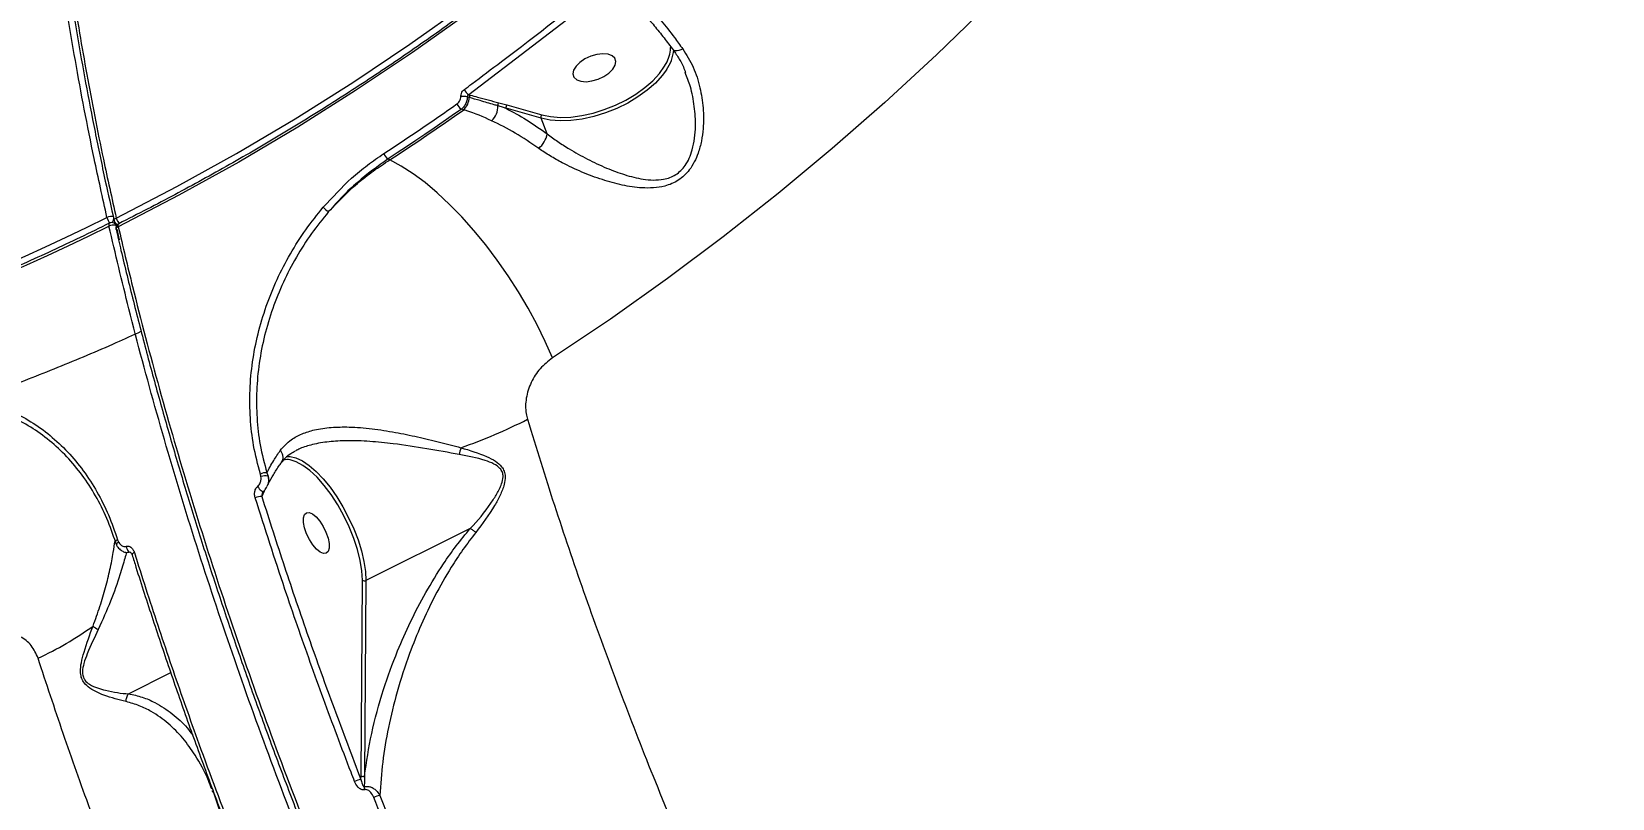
# Model space of a CAD drawing. Header units: millimetres. Extents: x -7245 to 6306, y -6696 to 5973.
# Drawn here: x 1907 to 2221.5, y -2432.2 to -2279.6 of the extents above; entities that cross this region are included whole.
import ezdxf

# ---------------------------------------------------------------- set-up
doc = ezdxf.new("R2010")
doc.units = ezdxf.units.MM
for name, color, linetype in [('DIKOM_ОБЪЕКТ', 7, 'Continuous'), ('DIKOM_РАЗМЕР_ЗОНА', 7, 'Continuous'), ('DIKOM_РАЗМЕР_ОБЪЕКТА', 7, 'Continuous')]:
    doc.layers.add(name, color=color, linetype=linetype)
doc.styles.add('style1', font='arial.ttf', dxfattribs={"width": 0.8})
doc.dimstyles.new('1-50', dxfattribs={"dimtxt": 300, "dimasz": 200, "dimexe": 100, "dimexo": 0, "dimgap": 100, "dimtad": 1, "dimtxsty": 'style1', "dimcen": 200, "dimclrd": 7, "dimclre": 7, "dimclrt": 7, "dimadec": 1, "dimazin": 2, "dimtfac": 1, "dimtmove": 0, "dimatfit": 2, "dimfxl": 0, "dimlwd": 25, "dimlwe": 18, "dimarcsym": 0})

# ---------------------------------------------------------------- blocks, each defined once
blk = doc.blocks.new('*D10')
at = {"layer": 'Defpoints', "color": 0, "transparency": 16777216}
for p in [(-4365.71, 2792.53), (4306.16, 475.6), (4306.16, -5965.27)]:
    blk.add_point(p, dxfattribs=at)
at = {"layer": 'DIKOM_РАЗМЕР_ОБЪЕКТА', "color": 7, "lineweight": 18, "transparency": 16777216}
for p, q in [((-4365.71, 2792.53), (-4365.71, -6065.27)), ((4306.16, 475.6), (4306.16, -6065.27))]:
    blk.add_line(p, q, dxfattribs=at)
at = {"layer": 'DIKOM_РАЗМЕР_ОБЪЕКТА', "color": 7, "lineweight": 25, "transparency": 16777216}
blk.add_line((-4165.71, -5965.27), (4106.16, -5965.27), dxfattribs=at)
at = {"layer": 'DIKOM_РАЗМЕР_ОБЪЕКТА', "color": 7, "transparency": 16777216}
for points in [[(-4165.71, -5931.93), (-4165.71, -5998.6), (-4365.71, -5965.27)], [(4106.16, -5931.93), (4106.16, -5998.6), (4306.16, -5965.27)]]:
    blk.add_solid(points, dxfattribs=at)
at = {"layer": 'DIKOM_РАЗМЕР_ОБЪЕКТА', "color": 7, "transparency": 16777216, "insert": (-85.78, -5712.1), "char_height": 300, "attachment_point": 5, "style": 'style1'}
blk.add_mtext('8650', dxfattribs=at)
blk = doc.blocks.new('*D12')
at = {"layer": 'Defpoints', "color": 0, "transparency": 16777216}
for p in [(-5865.71, 123.34), (6306.18, -91.92), (6306.18, -6596.14)]:
    blk.add_point(p, dxfattribs=at)
at = {"layer": 'DIKOM_РАЗМЕР_ЗОНА', "color": 7, "lineweight": 18, "transparency": 16777216}
for p, q in [((-5865.71, 123.34), (-5865.71, -6696.14)), ((6306.18, -91.92), (6306.18, -6696.14))]:
    blk.add_line(p, q, dxfattribs=at)
at = {"layer": 'DIKOM_РАЗМЕР_ЗОНА', "color": 7, "lineweight": 25, "transparency": 16777216}
blk.add_line((-5665.71, -6596.14), (6106.18, -6596.14), dxfattribs=at)
at = {"layer": 'DIKOM_РАЗМЕР_ЗОНА', "color": 7, "transparency": 16777216}
for points in [[(-5665.71, -6562.81), (-5665.71, -6629.48), (-5865.71, -6596.14)], [(6106.18, -6562.81), (6106.18, -6629.48), (6306.18, -6596.14)]]:
    blk.add_solid(points, dxfattribs=at)
at = {"layer": 'DIKOM_РАЗМЕР_ЗОНА', "color": 7, "transparency": 16777216, "insert": (-71.19, -6342.97), "char_height": 300, "attachment_point": 5, "style": 'style1'}
blk.add_mtext('12150', dxfattribs=at)

msp = doc.modelspace()

# ---------------------------------------------------------------- linework, layer by layer
at = {"layer": 'DIKOM_ОБЪЕКТ', "color": 7, "linetype": 'Continuous', "lineweight": 15}
for p, q in [((2022.485, -2270.369), (1993.979, -2292.182)), ((1994.026, -2292.735), (1993.671, -2292.634)), ((1993.979, -2292.182), (1994.231, -2292.253)), ((1992.944, -2295.187), (1992.485, -2295.054)), ((1999.935, -2293.779), (2001.557, -2294.207)), ((2008.341, -2296.871), (2001.388, -2294.893)), ((2001.557, -2294.207), (2008.51, -2296.184)), ((2008.51, -2296.184), (2008.812, -2296.266)), ((2009.584, -2299.985), (2008.341, -2296.871)), ((1977.892, -2304.959), (1978.25, -2305.162)), ((1923.999, -2318.115), (1923.397, -2317.771)), ((1923.863, -2317.897), (1924.073, -2318.016)), ((1923.857, -2318.308), (1923.72, -2318.231)), ((1923.72, -2318.231), (1923.794, -2318.536)), ((1923.78, -2318.984), (1923.776, -2318.971)), ((1923.897, -2318.966), (1924.396, -2321.036)), ((1952.608, -2368.129), (1952.507, -2367.65)), ((1953.786, -2367.399), (1954.013, -2368.079)), ((1953.251, -2371.03), (1952.785, -2372.147)), ((1953.358, -2370.772), (1953.251, -2371.03)), ((1953.929, -2369.85), (1953.985, -2369.738)), ((1924.083, -2380.709), (1924.266, -2381.147)), ((1994.246, -2378.477), (1973.501, -2388.82)), ((1923.624, -2381.184), (1923.637, -2381.213)), ((1972.515, -2427.651), (1972.805, -2388.731)), ((1973.501, -2388.82), (1973.211, -2427.742)), ((1926.257, -2411.338), (1934.646, -2407.156)), ((1972.51, -2428.428), (1972.515, -2427.651)), ((1943.033, -2430.951), (1942.926, -2430.663))]:
    msp.add_line(p, q, dxfattribs=at)
at = {"layer": 'DIKOM_ОБЪЕКТ', "color": 7, "linetype": 'Continuous', "lineweight": 15, "flags": 128}
for points in [[(1923.817, -2316.719), (1935.861, -2310.473), (1947.73, -2303.89), (1959.416, -2296.975), (1970.911, -2289.733), (1982.207, -2282.167), (1993.298, -2274.285), (2004.175, -2266.089), (2014.833, -2257.586), (2025.263, -2248.781), (2035.459, -2239.68), (2045.414, -2230.29), (2055.122, -2220.615), (2064.577, -2210.663), (2073.772, -2200.44), (2082.701, -2189.953), (2091.358, -2179.208), (2099.738, -2168.214), (2107.835, -2156.975), (2115.644, -2145.501), (2123.159, -2133.798), (2130.377, -2121.875)], [(2131.395, -2123.012), (2124.156, -2134.971), (2116.617, -2146.708), (2108.785, -2158.217), (2100.663, -2169.49), (2092.258, -2180.518), (2083.575, -2191.294), (2074.619, -2201.813), (2065.396, -2212.067), (2055.913, -2222.049), (2046.176, -2231.753), (2036.191, -2241.172), (2025.964, -2250.3), (2015.502, -2259.132), (2004.813, -2267.661), (1993.902, -2275.88), (1982.778, -2283.787), (1971.447, -2291.376), (1959.918, -2298.64), (1948.197, -2305.575), (1936.292, -2312.178), (1924.212, -2318.443)], [(2152.361, -2210.838), (2143.786, -2222.059), (2134.951, -2233.045), (2125.862, -2243.791), (2116.523, -2254.291), (2106.939, -2264.539), (2097.117, -2274.53), (2087.061, -2284.258), (2076.777, -2293.716), (2066.27, -2302.902), (2055.546, -2311.809), (2044.612, -2320.432), (2033.472, -2328.767), (2022.134, -2336.81), (2010.603, -2344.555)], [(2036.536, -2283.081), (2036.152, -2283.262), (2035.784, -2283.393), (2035.445, -2283.468), (2035.146, -2283.485), (2034.897, -2283.443), (2034.707, -2283.345), (2034.632, -2283.27)], [(2008.812, -2296.266), (2010.251, -2296.545), (2012.183, -2296.693), (2014.264, -2296.623), (2016.447, -2296.34), (2018.685, -2295.848), (2020.929, -2295.158), (2023.13, -2294.285), (2025.24, -2293.25), (2027.212, -2292.073), (2029.004, -2290.781), (2030.575, -2289.403), (2031.892, -2287.967), (2032.926, -2286.507), (2033.409, -2285.616)], [(2016.073, -2285.754), (2015.302, -2286.52), (2014.828, -2287.309), (2014.688, -2288.06), (2014.895, -2288.71), (2015.43, -2289.206), (2016.252, -2289.509), (2017.292, -2289.595), (2018.468, -2289.455), (2019.683, -2289.102), (2020.84, -2288.564), (2021.845, -2287.884), (2022.615, -2287.119), (2023.09, -2286.328), (2023.229, -2285.578), (2023.023, -2284.928), (2022.487, -2284.431), (2021.666, -2284.128), (2020.625, -2284.043), (2019.45, -2284.182), (2018.234, -2284.536), (2017.077, -2285.074), (2016.073, -2285.754)], [(2033.289, -2287.258), (2032.454, -2288.396), (2031.095, -2289.877), (2029.475, -2291.299), (2027.627, -2292.631), (2025.594, -2293.844), (2023.418, -2294.912), (2021.148, -2295.811), (2018.834, -2296.523), (2016.526, -2297.031), (2014.274, -2297.323), (2012.129, -2297.394), (2010.136, -2297.242), (2008.341, -2296.871)], [(1992.485, -2295.054), (1990.679, -2296.321), (1988.868, -2297.579), (1987.052, -2298.83), (1985.23, -2300.072), (1983.403, -2301.306), (1981.571, -2302.532), (1979.734, -2303.75), (1977.892, -2304.959)], [(1978.25, -2305.162), (1980.105, -2303.944), (1981.955, -2302.718), (1983.8, -2301.483), (1985.639, -2300.24), (1987.473, -2298.99), (1989.302, -2297.73), (1991.126, -2296.463), (1992.944, -2295.187)], [(2010.603, -2344.555), (2009.18, -2341.285), (2007.572, -2337.985), (2005.796, -2334.683), (2003.867, -2331.411), (2001.803, -2328.198), (1999.623, -2325.073), (1997.347, -2322.065), (1994.994, -2319.2), (1992.588, -2316.507), (1990.149, -2314.008), (1987.701, -2311.727), (1985.265, -2309.684), (1982.863, -2307.899), (1980.517, -2306.387), (1978.25, -2305.162)], [(1922.456, -2317.743), (1922.44, -2317.752), (1922.382, -2317.814), (1922.345, -2317.905), (1922.329, -2318.026), (1922.335, -2318.17), (1922.363, -2318.332)], [(1923.817, -2316.719), (1923.668, -2316.805), (1923.545, -2316.899), (1923.453, -2316.998), (1923.397, -2317.098), (1923.377, -2317.196), (1923.384, -2317.258)], [(1924.212, -2318.443), (1924.183, -2318.281), (1924.176, -2318.137), (1924.192, -2318.016), (1924.229, -2317.923), (1924.286, -2317.863), (1924.298, -2317.855)], [(1923.776, -2318.971), (1923.771, -2318.918), (1923.791, -2318.821), (1923.848, -2318.721), (1923.939, -2318.622), (1924.062, -2318.529), (1924.212, -2318.443)], [(1957.598, -2364.133), (1958.396, -2364.133), (1959.575, -2364.418), (1960.851, -2365.022), (1962.196, -2365.934), (1963.58, -2367.132), (1964.974, -2368.592), (1966.348, -2370.282), (1967.672, -2372.163), (1968.916, -2374.198), (1970.055, -2376.34), (1971.063, -2378.544), (1971.918, -2380.76), (1972.603, -2382.943), (1973.101, -2385.044), (1973.403, -2387.018), (1973.501, -2388.82)], [(1972.805, -2388.731), (1972.698, -2386.88), (1972.372, -2384.847), (1971.835, -2382.682), (1971.099, -2380.438), (1970.182, -2378.169), (1969.107, -2375.928), (1967.9, -2373.77), (1966.589, -2371.748), (1965.207, -2369.91), (1963.786, -2368.301), (1962.361, -2366.959), (1960.967, -2365.918), (1959.637, -2365.202), (1958.425, -2364.831)], [(1951.965, -2370.101), (1952.102, -2370.337), (1952.269, -2370.567), (1952.452, -2370.772), (1952.637, -2370.937), (1952.809, -2371.047), (1952.954, -2371.093), (1953.042, -2371.083)], [(1953.042, -2371.083), (1953.06, -2371.073), (1953.066, -2371.069)], [(1965.602, -2383.417), (1965.055, -2383.462), (1964.391, -2383.176), (1963.665, -2382.582), (1962.936, -2381.73), (1962.262, -2380.685), (1961.699, -2379.535), (1961.291, -2378.373), (1961.072, -2377.291), (1961.059, -2376.379), (1961.255, -2375.708), (1961.641, -2375.336), (1962.189, -2375.291), (1962.852, -2375.577), (1963.578, -2376.17), (1964.307, -2377.023), (1964.981, -2378.068), (1965.545, -2379.218), (1965.953, -2380.38), (1966.172, -2381.462), (1966.184, -2382.374), (1965.989, -2383.044), (1965.602, -2383.417)], [(1924.083, -2380.709), (1923.94, -2380.788), (1923.818, -2380.87), (1923.723, -2380.953), (1923.657, -2381.034), (1923.623, -2381.109), (1923.622, -2381.178), (1923.624, -2381.184)], [(1924.266, -2381.147), (1924.12, -2381.268), (1924.003, -2381.392), (1923.917, -2381.513), (1923.868, -2381.625), (1923.858, -2381.725), (1923.878, -2381.794)], [(1925.804, -2382.029), (1925.862, -2382.305), (1925.955, -2382.572), (1926.076, -2382.808), (1926.215, -2382.996), (1926.361, -2383.12), (1926.502, -2383.17), (1926.58, -2383.161)], [(1927.422, -2383.264), (1927.27, -2383.347), (1927.143, -2383.434), (1927.047, -2383.52), (1926.984, -2383.603), (1926.957, -2383.679), (1926.965, -2383.74)]]:
    msp.add_lwpolyline(points, dxfattribs=at)
at = {"layer": 'DIKOM_ОБЪЕКТ', "color": 7, "linetype": 'Continuous', "lineweight": 15}
for centre, radius, start, end in [((2026.316, -2282.401), 8.497, 325.14144, 354.17286), ((2027.155, -2282.487), 6.993, 333.42179, 359.40763), ((1992.867, -2295.585), 3.059, 74.76351, 99.47311), ((1990.698, -2292.731), 3.328, 312.44083, 359.92918), ((1995.059, -2290.333), 2.141, 202.48106, 239.71026), ((1994.695, -2292.735), 0.668, 133.85891, 179.97004), ((1703.916, -1885.816), 499.391, 303.15718, 305.17629), ((1993.54, -2293.285), 2.06, 200.59539, 239.16999), ((1995.858, -2294.503), 3.899, 312.73337, 1.5232), ((2000.42, -2294.255), 0.679, 135.49087, 192.20547), ((2002.004, -2294.681), 0.652, 133.33478, 198.93049), ((2008.96, -2296.66), 0.654, 133.42437, 198.84042), ((2004.27, -2298.808), 5.443, 311.59779, 347.52146), ((1978.972, -2303.244), 2.027, 198.67504, 237.80219), ((1967.882, -2312.093), 3.814, 220.81565, 241.62942), ((1703.633, -1873.957), 493.571, 262.95987, 296.2547), ((1922.756, -2318.043), 1.634, 69.47225, 118.72042), ((1924.034, -2316.158), 2.113, 192.34669, 226.53181), ((1923.152, -2319.772), 1.642, 69.78122, 118.73754), ((1922.901, -2318.639), 1, 60.2515, 116.39501), ((1922.152, -2316.721), 1.196, 309.84282, 10.03718), ((1924.357, -2317.027), 1, 192.82361, 240.4053), ((1923.045, -2318.361), 0.688, 10.91002, 59.2172), ((1924.751, -2318.747), 1, 116.61038, 192.96535), ((1925.738, -2316.321), 1.962, 191.70469, 232.9267), ((1924.174, -2317.349), 0.63, 240.43223, 264.53749), ((1703.34, -1874.186), 495.214, 262.96514, 296.24933), ((1958.108, -2263.62), 104.565, 289.14094, 297.037), ((1957.787, -2368.274), 3.502, 79.49799, 101.08517), ((2000.999, -2365.18), 9.041, 162.12171, 170.94868), ((1953.561, -2369.641), 2.254, 84.26957, 117.90659), ((1953.404, -2370.724), 2.714, 77.05079, 107.06985), ((1952.262, -2368.907), 1.937, 335.28727, 25.3297), ((1952.497, -2374.263), 2.135, 82.26966, 119.08664), ((1973.22, -2388.259), 0.628, 228.67494, 296.65516), ((1878.113, -2340.41), 70.645, 295.26447, 305.55313), ((1922.338, -2394.07), 4.946, 230.47671, 244.95249), ((1972.93, -2427.181), 0.627, 228.54521, 296.63055), ((1972.786, -2431.667), 3.251, 94.87468, 118.51005), ((1974.815, -2430.028), 1.656, 174.33151, 195.13508), ((1976.771, -2435.261), 3.701, 97.60161, 117.71054)]:
    msp.add_arc(centre, radius, start, end, dxfattribs=at)
for points, knots in [([(1921.971, -2316.61), (1921.106, -2312.693), (1918.775, -2302.142), (1915.561, -2285.305), (1912.515, -2266.281), (1910.18, -2247.637), (1908.582, -2229.448), (1907.749, -2211.792), (1907.697, -2195.058), (1908.41, -2179.28), (1909.851, -2164.475), (1912.045, -2150.398), (1915.017, -2137.134), (1918.775, -2124.75), (1923.233, -2113.509), (1928.381, -2103.464), (1933.712, -2095.029), (1937.648, -2090.435), (1939.403, -2088.386)], [0, 0, 0, 0, 0.0379037, 0.1021125, 0.1663711, 0.23058, 0.2966556, 0.3627828, 0.4288568, 0.4930665, 0.5573248, 0.6215345, 0.6876088, 0.7537363, 0.8198103, 0.8840189, 0.9482767, 1, 1, 1, 1]), ([(1940.694, -2087.708), (1939.892, -2088.625), (1938.003, -2090.788), (1935.213, -2094.51), (1932.293, -2098.827), (1929.533, -2103.428), (1926.928, -2108.305), (1924.481, -2113.454), (1922.202, -2118.857), (1920.101, -2124.494), (1918.183, -2130.348), (1916.447, -2136.419), (1914.894, -2142.706), (1913.521, -2149.214), (1912.328, -2155.941), (1911.314, -2162.891), (1910.48, -2170.065), (1909.824, -2177.465), (1909.348, -2185.095), (1909.051, -2192.952), (1908.934, -2201.013), (1908.998, -2209.246), (1909.244, -2217.623), (1909.671, -2226.137), (1910.277, -2234.791), (1911.064, -2243.588), (1912.03, -2252.532), (1913.175, -2261.622), (1914.501, -2270.865), (1916.007, -2280.26), (1917.693, -2289.811), (1919.567, -2299.524), (1921.456, -2308.673), (1922.801, -2314.629), (1923.394, -2317.256)], [0, 0, 0, 0, 0.0231611, 0.0545919, 0.0861076, 0.1177409, 0.1495263, 0.1814959, 0.2135462, 0.2454622, 0.2772315, 0.308889, 0.3404679, 0.3720033, 0.4035298, 0.435078, 0.4666768, 0.4983589, 0.530162, 0.5621207, 0.5942021, 0.6261996, 0.6580172, 0.6897031, 0.7212945, 0.7528271, 0.7843362, 0.8158578, 0.8474164, 0.879047, 0.9107883, 0.9426728, 0.9747157, 1, 1, 1, 1]), ([(1941.011, -2087.631), (1939.289, -2089.628), (1935.318, -2094.234), (1929.916, -2102.805), (1924.739, -2112.977), (1920.347, -2124.144), (1916.697, -2136.18), (1913.735, -2149.293), (1911.5, -2163.482), (1910.019, -2178.72), (1909.354, -2193.999), (1909.376, -2209.129), (1909.958, -2223.95), (1911.104, -2239.342), (1912.818, -2255.271), (1915.08, -2271.564), (1917.876, -2288.138), (1920.805, -2303.171), (1922.945, -2312.798), (1923.817, -2316.719)], [0, 0, 0, 0, 0.0504778, 0.1164314, 0.1823315, 0.2463716, 0.3104617, 0.3745018, 0.4404027, 0.5063561, 0.5722562, 0.6279906, 0.6837919, 0.7395917, 0.7959206, 0.8522516, 0.9071602, 0.9621955, 1, 1, 1, 1]), ([(2131.249, -2122.642), (2130.111, -2124.563), (2126.809, -2130.136), (2121.152, -2139.224), (2114.197, -2149.84), (2106.997, -2160.263), (2099.56, -2170.489), (2091.886, -2180.512), (2083.982, -2190.326), (2075.853, -2199.926), (2067.501, -2209.308), (2058.931, -2218.464), (2050.149, -2227.391), (2041.159, -2236.084), (2031.966, -2244.538), (2022.575, -2252.75), (2012.991, -2260.713), (2003.218, -2268.423), (1993.264, -2275.878), (1983.134, -2283.072), (1972.83, -2290.001), (1962.362, -2296.662), (1951.733, -2303.052), (1940.949, -2309.164), (1931.787, -2314.066), (1926.203, -2316.891), (1924.303, -2317.853)], [0, 0, 0, 0, 0.0228189, 0.0662164, 0.1096121, 0.1530109, 0.1964107, 0.239808, 0.2832074, 0.326608, 0.3700077, 0.4134065, 0.4568064, 0.5002072, 0.543607, 0.5870092, 0.6304099, 0.6738107, 0.7172118, 0.7606141, 0.8040153, 0.8474173, 0.8908191, 0.9342214, 0.9776232, 1, 1, 1, 1]), ([(2767.884, -2415.022), (2766.153, -2415.745), (2761.453, -2417.709), (2752.91, -2420.299), (2742.015, -2422.586), (2730.118, -2424.105), (2717.295, -2424.865), (2703.6, -2424.855), (2689.067, -2424.07), (2673.706, -2422.496), (2657.558, -2420.149), (2640.679, -2417.047), (2623.15, -2413.203), (2605.051, -2408.635), (2586.434, -2403.349), (2567.32, -2397.341), (2547.751, -2390.635), (2527.789, -2383.258), (2507.532, -2375.244), (2487.07, -2366.633), (2466.721, -2357.554), (2446.521, -2348.043), (2426.508, -2338.142), (2406.484, -2327.768), (2386.536, -2316.964), (2366.75, -2305.779), (2346.937, -2294.091), (2327.139, -2281.899), (2307.4, -2269.212), (2288.024, -2256.226), (2269.1, -2243.002), (2250.717, -2229.6), (2232.938, -2216.062), (2215.806, -2202.406), (2199.333, -2188.659), (2183.57, -2174.864), (2168.581, -2161.083), (2154.457, -2147.386), (2142.035, -2134.678), (2134.678, -2126.612), (2131.395, -2123.012)], [0, 0, 0, 0, 0.0156523, 0.0424896, 0.0694117, 0.0963765, 0.1233418, 0.1502635, 0.1771008, 0.2039381, 0.2308601, 0.2578252, 0.2847902, 0.311712, 0.3385496, 0.365387, 0.3923089, 0.4192737, 0.4462388, 0.4731607, 0.4999982, 0.5258463, 0.5517703, 0.5777323, 0.6036948, 0.6296184, 0.6554669, 0.682304, 0.7092261, 0.7361913, 0.7631561, 0.7900782, 0.8169154, 0.8437533, 0.8706748, 0.8976399, 0.9246056, 0.9515271, 0.9783646, 1, 1, 1, 1]), ([(2683.958, -2444.967), (2680.355, -2445.419), (2673.137, -2446.323), (2661.207, -2446.787), (2648.519, -2446.609), (2635.053, -2445.724), (2620.891, -2444.154), (2606.066, -2441.893), (2590.59, -2438.931), (2574.502, -2435.286), (2557.857, -2430.981), (2540.734, -2426.032), (2523.212, -2420.464), (2505.337, -2414.288), (2487.132, -2407.502), (2468.633, -2400.127), (2449.904, -2392.196), (2431.033, -2383.746), (2412.107, -2374.817), (2393.173, -2365.428), (2374.263, -2355.584), (2355.409, -2345.311), (2336.676, -2334.652), (2318.151, -2323.655), (2299.92, -2312.374), (2282.028, -2300.832), (2264.511, -2289.042), (2247.391, -2277.031), (2230.732, -2264.846), (2214.608, -2252.545), (2199.092, -2240.187), (2185.353, -2228.727), (2173.219, -2218.198), (2166.201, -2211.809), (2162.692, -2208.614)], [0, 0, 0, 0, 0.0315565, 0.0632131, 0.0949195, 0.1266267, 0.1582828, 0.1898396, 0.2213972, 0.2530543, 0.2847622, 0.3164698, 0.3481272, 0.3796851, 0.411265, 0.4429442, 0.4746739, 0.5064042, 0.5380837, 0.5696636, 0.6012947, 0.6330255, 0.6648063, 0.6965878, 0.728318, 0.7599496, 0.7916592, 0.8234672, 0.8553265, 0.8871858, 0.9189951, 0.950705, 0.9753521, 1, 1, 1, 1]), ([(1993.081, -2291.152), (1993.573, -2290.782), (1996.034, -2288.934), (2005.618, -2281.708), (2014.556, -2274.785), (2021.564, -2269.356)], [0, 0, 0, 0, 0.0512278, 0.2561272, 1, 1, 1, 1]), ([(2026.894, -2273.973), (2026.98, -2274.061), (2027.646, -2274.743), (2028.969, -2276.231), (2030.858, -2278.445), (2032.752, -2280.794), (2034.02, -2282.473), (2034.625, -2283.275)], [0, 0, 0, 0, 0.0359998, 0.2796495, 0.5257396, 0.7734792, 1, 1, 1, 1]), ([(2029.221, -2273.992), (2030.219, -2275.124), (2032.047, -2277.194), (2034.53, -2280.353), (2035.977, -2282.321), (2036.536, -2283.081)], [0, 0, 0, 0, 0.4250947, 0.7780901, 1, 1, 1, 1]), ([(2036.536, -2283.081), (2037.278, -2284.267), (2038.763, -2286.642), (2040.029, -2290.684), (2040.69, -2294.805), (2040.7, -2298.39), (2040.299, -2301.411), (2039.706, -2303.646), (2038.882, -2305.58), (2037.68, -2307.515), (2035.748, -2309.338), (2033.206, -2310.398), (2030.729, -2310.768), (2027.898, -2310.754), (2024.481, -2310.241), (2020.473, -2309.128), (2016.449, -2307.632), (2012.967, -2305.985), (2010.096, -2304.383), (2008.621, -2303.38), (2007.883, -2302.879)], [0, 0, 0, 0, 0.0754492, 0.1510315, 0.2213867, 0.2917308, 0.3346618, 0.3775404, 0.41042, 0.4432596, 0.4962444, 0.5490788, 0.5889876, 0.6289721, 0.6969471, 0.7650129, 0.8363516, 0.9076291, 0.9538274, 1, 1, 1, 1]), ([(2034.638, -2283.263), (2035.05, -2283.863), (2035.902, -2285.104), (2036.697, -2286.648), (2037.03, -2287.595), (2037.096, -2287.781)], [0, 0, 0, 0, 0.4293748, 0.8876212, 1, 1, 1, 1]), ([(2009.584, -2299.985), (2010.275, -2300.5), (2011.667, -2301.54), (2014.336, -2303.242), (2017.58, -2305.055), (2021.279, -2306.786), (2024.982, -2308.168), (2028.097, -2308.957), (2030.703, -2309.212), (2032.928, -2309.069), (2035.225, -2308.248), (2036.902, -2306.597), (2037.886, -2304.811), (2038.528, -2302.984), (2038.941, -2300.848), (2039.142, -2297.946), (2038.914, -2294.483), (2038.245, -2290.867), (2037.404, -2288.72), (2037.044, -2287.8)], [0, 0, 0, 0, 0.0521263, 0.1050821, 0.1854838, 0.2677551, 0.3432824, 0.4203969, 0.463011, 0.5066087, 0.5615094, 0.6161399, 0.6504659, 0.6858674, 0.7327727, 0.7804713, 0.8593201, 0.9397919, 1, 1, 1, 1]), ([(1991.612, -2294.01), (1991.735, -2293.906), (1991.98, -2293.699), (1992.237, -2293.247), (1992.348, -2292.854), (1992.36, -2292.629), (1992.363, -2292.568)], [0, 0, 0, 0, 0.2967466, 0.5937138, 0.8890638, 1, 1, 1, 1]), ([(1992.363, -2292.568), (1992.366, -2292.522), (1992.376, -2292.314), (1992.473, -2291.934), (1992.719, -2291.475), (1992.96, -2291.259), (1993.081, -2291.152)], [0, 0, 0, 0, 0.0853662, 0.3890427, 0.6947701, 1, 1, 1, 1]), ([(1993.671, -2292.634), (1993.666, -2292.735), (1993.647, -2293.109), (1993.473, -2293.766), (1993.069, -2294.526), (1992.679, -2294.878), (1992.485, -2295.054)], [0, 0, 0, 0, 0.1104963, 0.4064867, 0.7035199, 1, 1, 1, 1]), ([(1993.979, -2292.182), (1993.929, -2292.214), (1993.83, -2292.279), (1993.723, -2292.425), (1993.679, -2292.549), (1993.672, -2292.619), (1993.671, -2292.634)], [0, 0, 0, 0, 0.3128968, 0.6192759, 0.9180343, 1, 1, 1, 1]), ([(1999.756, -2294.399), (1999.517, -2294.33), (1998.325, -2293.985), (1996.413, -2293.42), (1994.759, -2292.945), (1994.026, -2292.735)], [0, 0, 0, 0, 0.1222768, 0.6114097, 1, 1, 1, 1]), ([(1994.231, -2292.253), (1994.729, -2292.393), (1996.607, -2292.922), (1998.525, -2293.416), (1999.935, -2293.779)], [0, 0, 0, 0, 0.2646574, 1, 1, 1, 1]), ([(1998.504, -2297.367), (1996.847, -2296.621), (1994.97, -2295.776), (1993.158, -2295.249), (1992.944, -2295.187)], [0, 0, 0, 0, 0.8821387, 1, 1, 1, 1]), ([(2001.388, -2294.893), (2001.153, -2294.818), (2000.614, -2294.647), (2000.066, -2294.488), (1999.756, -2294.399)], [0, 0, 0, 0, 0.4352235, 1, 1, 1, 1]), ([(2001.388, -2294.893), (2002.736, -2295.623), (2005.454, -2297.094), (2008.2, -2299.016), (2009.584, -2299.985)], [0, 0, 0, 0, 0.4960478, 1, 1, 1, 1]), ([(2007.883, -2302.879), (2006.324, -2301.815), (2003.17, -2299.661), (2000.071, -2298.137), (1998.504, -2297.367)], [0, 0, 0, 0, 0.4942469, 1, 1, 1, 1]), ([(1964.995, -2314.586), (1966.838, -2312.588), (1969.63, -2309.561), (1973.77, -2306.149), (1975.958, -2304.645), (1977.052, -2303.893)], [0, 0, 0, 0, 0.492743, 0.7463754, 1, 1, 1, 1]), ([(1977.892, -2304.959), (1975.821, -2306.441), (1972.684, -2308.686), (1968.811, -2312.372), (1966.983, -2314.424), (1966.069, -2315.449)], [0, 0, 0, 0, 0.4927973, 0.7464042, 1, 1, 1, 1]), ([(1966.069, -2315.449), (1967.932, -2313.52), (1970.753, -2310.598), (1974.933, -2307.319), (1977.144, -2305.881), (1978.25, -2305.162)], [0, 0, 0, 0, 0.4928032, 0.746404, 1, 1, 1, 1]), ([(1952.507, -2367.65), (1952.005, -2365.766), (1951.042, -2362.143), (1950.411, -2356.513), (1950.338, -2350.946), (1950.849, -2345.328), (1951.945, -2339.737), (1953.586, -2334.238), (1955.739, -2328.901), (1958.392, -2323.807), (1961.453, -2318.972), (1963.815, -2316.047), (1964.995, -2314.586)], [0, 0, 0, 0, 0.1070767, 0.2059663, 0.305175, 0.4040782, 0.5033329, 0.6029144, 0.7021734, 0.8013354, 0.9008217, 1, 1, 1, 1]), ([(1922.456, -2317.743), (1920.508, -2318.7), (1914.854, -2321.478), (1905.39, -2325.859), (1894.027, -2330.788), (1882.539, -2335.422), (1870.936, -2339.764), (1859.222, -2343.81), (1847.404, -2347.557), (1835.488, -2351.004), (1823.482, -2354.15), (1811.392, -2356.991), (1799.223, -2359.527), (1786.984, -2361.755), (1774.68, -2363.678), (1762.318, -2365.289), (1749.905, -2366.593), (1737.448, -2367.584), (1724.953, -2368.265), (1712.427, -2368.636), (1699.878, -2368.692), (1687.311, -2368.438), (1674.734, -2367.875), (1662.154, -2366.995), (1651.611, -2366.01), (1645.264, -2365.276), (1643.107, -2365.026)], [0, 0, 0, 0, 0.022819, 0.0662202, 0.1096225, 0.1530253, 0.1964285, 0.2398304, 0.283233, 0.3266353, 0.3700375, 0.4134399, 0.4568417, 0.5002438, 0.5436454, 0.5870472, 0.6304486, 0.6738492, 0.7172507, 0.7606515, 0.8040518, 0.8474527, 0.8908524, 0.9342527, 0.9776523, 1, 1, 1, 1]), ([(1966.069, -2315.449), (1964.912, -2316.88), (1962.594, -2319.744), (1959.589, -2324.481), (1956.984, -2329.47), (1954.869, -2334.697), (1953.256, -2340.081), (1952.178, -2345.554), (1951.671, -2351.053), (1951.74, -2356.501), (1952.354, -2362.011), (1953.296, -2365.556), (1953.786, -2367.399)], [0, 0, 0, 0, 0.0992833, 0.1988786, 0.2981493, 0.3974245, 0.4970064, 0.5962728, 0.6950774, 0.7942198, 0.8930305, 1, 1, 1, 1]), ([(2332.867, -2824.432), (2331.151, -2825.126), (2326.491, -2827.01), (2318.409, -2829.098), (2308.502, -2830.376), (2298.071, -2830.435), (2287.176, -2829.301), (2275.863, -2826.97), (2264.166, -2823.441), (2252.095, -2818.694), (2239.679, -2812.761), (2226.959, -2805.671), (2213.994, -2797.461), (2200.845, -2788.165), (2187.551, -2777.805), (2174.132, -2766.374), (2160.613, -2753.912), (2147.035, -2740.47), (2133.464, -2726.109), (2119.96, -2710.898), (2106.734, -2695.069), (2093.803, -2678.673), (2081.18, -2661.779), (2068.734, -2644.237), (2056.521, -2626.123), (2044.595, -2607.513), (2032.842, -2588.216), (2021.304, -2568.23), (2010.007, -2547.582), (1999.13, -2526.586), (1988.72, -2505.341), (1978.827, -2483.946), (1969.488, -2462.466), (1960.729, -2440.936), (1952.552, -2419.393), (1944.979, -2397.904), (1938.041, -2376.567), (1931.785, -2355.489), (1926.543, -2336.05), (1923.653, -2323.8), (1922.363, -2318.332)], [0, 0, 0, 0, 0.015652, 0.0424895, 0.0694113, 0.0963764, 0.1233415, 0.1502635, 0.1771007, 0.203938, 0.23086, 0.2578251, 0.2847901, 0.3117122, 0.3385491, 0.3653864, 0.3923085, 0.4192737, 0.4462389, 0.4731606, 0.4999983, 0.5258461, 0.5517704, 0.5777322, 0.6036941, 0.6296183, 0.6554664, 0.6823044, 0.7092256, 0.7361905, 0.7631562, 0.7900778, 0.8169157, 0.8437526, 0.8706753, 0.8976397, 0.9246051, 0.9515272, 0.9783651, 1, 1, 1, 1]), ([(1923.794, -2318.982), (1924.11, -2320.369), (1925.183, -2325.088), (1927.193, -2333.237), (1929.813, -2343.4), (1932.599, -2353.615), (1935.535, -2363.853), (1938.622, -2374.118), (1941.861, -2384.414), (1945.253, -2394.744), (1948.799, -2405.11), (1952.499, -2415.517), (1956.354, -2425.966), (1960.367, -2436.461), (1964.538, -2447.005), (1968.864, -2457.59), (1973.331, -2468.179), (1977.92, -2478.729), (1982.619, -2489.211), (1987.427, -2499.621), (1992.345, -2509.963), (1997.373, -2520.241), (2002.514, -2530.459), (2007.768, -2540.619), (2013.139, -2550.724), (2018.625, -2560.777), (2024.231, -2570.781), (2029.955, -2580.734), (2035.782, -2590.61), (2041.688, -2600.367), (2047.653, -2609.972), (2053.67, -2619.412), (2059.741, -2628.694), (2065.869, -2637.822), (2072.056, -2646.797), (2078.302, -2655.625), (2084.611, -2664.307), (2090.983, -2672.844), (2097.422, -2681.24), (2103.928, -2689.496), (2110.489, -2697.596), (2117.079, -2705.507), (2123.673, -2713.199), (2130.258, -2720.657), (2136.836, -2727.884), (2143.412, -2734.881), (2149.984, -2741.656), (2156.557, -2748.208), (2163.131, -2754.538), (2169.709, -2760.649), (2176.293, -2766.543), (2182.885, -2772.22), (2189.477, -2777.674), (2196.047, -2782.886), (2202.567, -2787.834), (2209.023, -2792.504), (2215.411, -2796.897), (2221.736, -2801.014), (2227.998, -2804.859), (2234.202, -2808.432), (2240.347, -2811.734), (2246.435, -2814.766), (2252.469, -2817.529), (2258.45, -2820.021), (2264.375, -2822.244), (2270.228, -2824.189), (2275.985, -2825.848), (2281.627, -2827.211), (2287.148, -2828.284), (2292.551, -2829.06), (2297.838, -2829.551), (2303.004, -2829.734), (2307.144, -2829.699), (2309.517, -2829.494), (2310.249, -2829.431)], [0, 0, 0, 0, 0.0059367, 0.0201885, 0.0344434, 0.0486268, 0.0627438, 0.0768127, 0.0908473, 0.1048651, 0.118882, 0.13291, 0.1469634, 0.1610581, 0.1752099, 0.1894364, 0.2036936, 0.2178969, 0.2320309, 0.2461105, 0.260151, 0.2741707, 0.2881841, 0.3022071, 0.3162493, 0.3303291, 0.3444616, 0.3586639, 0.372922, 0.3871557, 0.4013101, 0.4154043, 0.4294568, 0.4434829, 0.4574978, 0.4715183, 0.4855556, 0.4996252, 0.5137422, 0.5279244, 0.5421776, 0.5564291, 0.570608, 0.5847236, 0.5987923, 0.6128289, 0.6268518, 0.6408751, 0.6549113, 0.6689756, 0.6830835, 0.6972513, 0.7114943, 0.7257557, 0.7399668, 0.7541096, 0.7682012, 0.7822568, 0.7962926, 0.8103247, 0.8243663, 0.8384303, 0.8525327, 0.8666882, 0.8809132, 0.8951832, 0.9094225, 0.923583, 0.937682, 0.951734, 0.965754, 0.9797562, 0.9937556, 1, 1, 1, 1]), ([(1924.212, -2318.443), (1925.143, -2322.397), (1927.652, -2333.05), (1932.31, -2350.71), (1938.336, -2371.431), (1945.085, -2392.59), (1952.553, -2414.123), (1960.734, -2435.965), (1969.448, -2457.634), (1978.651, -2479.06), (1988.291, -2500.18), (1998.527, -2521.337), (2009.346, -2542.459), (2020.726, -2563.468), (2032.415, -2583.904), (2044.366, -2603.708), (2056.528, -2622.84), (2069.097, -2641.612), (2082.048, -2659.94), (2095.343, -2677.749), (2108.69, -2694.646), (2122.041, -2710.598), (2135.353, -2725.584), (2148.839, -2739.853), (2162.461, -2753.322), (2176.172, -2765.923), (2189.673, -2777.378), (2202.92, -2787.675), (2215.879, -2796.828), (2228.762, -2804.986), (2241.519, -2812.076), (2254.102, -2818.049), (2265.719, -2822.569), (2276.393, -2825.825), (2286.171, -2828.021), (2295.651, -2829.299), (2303.793, -2829.751), (2308.617, -2829.389), (2310.516, -2829.247)], [0, 0, 0, 0, 0.0168188, 0.0453111, 0.0738248, 0.1023162, 0.1316356, 0.1609794, 0.1902991, 0.2187906, 0.2473048, 0.2757964, 0.3051159, 0.334459, 0.363779, 0.3922707, 0.420784, 0.4492762, 0.4785955, 0.5079389, 0.5372584, 0.5657506, 0.594264, 0.6227561, 0.6520756, 0.6814192, 0.7107386, 0.7392301, 0.7677441, 0.7962359, 0.8255552, 0.8548987, 0.8842183, 0.9090161, 0.933843, 0.95867, 0.9837322, 1, 1, 1, 1]), ([(1858.382, -2364.818), (1860.439, -2364.247), (1866.557, -2362.549), (1876.633, -2359.399), (1888.607, -2355.386), (1900.469, -2351.065), (1912.212, -2346.438), (1921.648, -2342.504), (1927.122, -2340.009), (1928.768, -2339.259)], [0, 0, 0, 0, 0.0853563, 0.2537986, 0.4222429, 0.5906889, 0.7591288, 0.9275706, 1, 1, 1, 1]), ([(2010.603, -2344.555), (2009.757, -2345.214), (2008.084, -2346.516), (2006.266, -2349.35), (2005.256, -2352.48), (2005.203, -2355.05), (2005.545, -2356.387), (2005.64, -2356.758)], [0, 0, 0, 0, 0.2385378, 0.4713582, 0.69684, 0.9159756, 1, 1, 1, 1]), ([(1887.955, -2351.943), (1889.863, -2352.025), (1893.38, -2352.176), (1898.285, -2353.313), (1902.702, -2354.931), (1906.855, -2357.132), (1910.695, -2359.896), (1914.194, -2363.172), (1917.328, -2366.929), (1920.038, -2371.143), (1922.354, -2375.722), (1923.507, -2379.049), (1924.083, -2380.709)], [0, 0, 0, 0, 0.1166768, 0.2150815, 0.3137946, 0.4121917, 0.5100555, 0.6082205, 0.7060816, 0.8039497, 0.9021196, 1, 1, 1, 1]), ([(1923.717, -2381.281), (1923.154, -2379.656), (1922.025, -2376.402), (1919.756, -2371.924), (1917.1, -2367.803), (1914.028, -2364.132), (1910.597, -2360.929), (1906.831, -2358.23), (1902.758, -2356.08), (1898.425, -2354.502), (1893.614, -2353.395), (1890.164, -2353.251), (1888.293, -2353.173)], [0, 0, 0, 0, 0.0977747, 0.1958561, 0.2936327, 0.3914592, 0.4895916, 0.5874194, 0.6858925, 0.7846796, 0.8831534, 1, 1, 1, 1]), ([(1956.455, -2362.946), (1957.122, -2362.188), (1958.292, -2360.857), (1960.729, -2359.603), (1963.382, -2358.763), (1966.541, -2358.312), (1970.379, -2358.234), (1974.689, -2358.586), (1979.278, -2359.309), (1983.787, -2360.244), (1988.159, -2361.292), (1990.984, -2362.034), (1992.394, -2362.404)], [0, 0, 0, 0, 0.1044799, 0.1833867, 0.262338, 0.3558371, 0.4494176, 0.5631892, 0.6770818, 0.7845032, 0.8924051, 1, 1, 1, 1]), ([(2005.64, -2356.758), (2007.394, -2362.438), (2010.903, -2373.805), (2016.748, -2391.005), (2022.997, -2408.261), (2029.769, -2425.774), (2037.062, -2443.506), (2044.881, -2461.418), (2053.1, -2479.221), (2061.983, -2497.452), (2071.572, -2516.057), (2081.882, -2534.967), (2092.577, -2553.543), (2103.606, -2571.698), (2114.916, -2589.348), (2126.463, -2606.413), (2138.228, -2622.854), (2150.187, -2638.659), (2162.314, -2653.801), (2174.55, -2668.213), (2186.84, -2681.824), (2199.132, -2694.575), (2211.409, -2706.428), (2223.648, -2717.385), (2235.82, -2727.428), (2247.87, -2736.512), (2259.74, -2744.592), (2271.608, -2751.766), (2283.429, -2757.936), (2295.156, -2763.038), (2306.552, -2766.952), (2317.557, -2769.62), (2328.182, -2771.149), (2334.864, -2771.123), (2338.203, -2771.11)], [0, 0, 0, 0, 0.0277671, 0.0555669, 0.0833665, 0.111133, 0.1400381, 0.1689798, 0.1979226, 0.2268282, 0.2586371, 0.2905486, 0.3225105, 0.3544713, 0.386382, 0.4181914, 0.449896, 0.4817004, 0.5135558, 0.545411, 0.5772149, 0.6089192, 0.6405475, 0.6722757, 0.7040553, 0.7358346, 0.7675624, 0.7991909, 0.8325942, 0.8660266, 0.8994297, 0.9329432, 0.9664866, 1, 1, 1, 1]), ([(1992.07, -2363.758), (1989.923, -2363.367), (1985.63, -2362.587), (1979.599, -2361.663), (1974.257, -2361.114), (1969.96, -2360.961), (1966.119, -2361.16), (1963.005, -2361.704), (1960.805, -2362.335), (1959.833, -2362.876), (1959.566, -2363.024)], [0, 0, 0, 0, 0.1939564, 0.3876407, 0.522685, 0.6576001, 0.7666348, 0.8755667, 0.9657453, 1, 1, 1, 1]), ([(1953.786, -2367.399), (1954.205, -2366.598), (1954.948, -2365.174), (1955.996, -2363.624), (1956.455, -2362.946)], [0, 0, 0, 0, 0.5624287, 1, 1, 1, 1]), ([(1954.027, -2369.718), (1954.059, -2369.651), (1954.347, -2369.043), (1955.068, -2367.78), (1955.961, -2366.335), (1956.613, -2365.443), (1956.778, -2365.217)], [0, 0, 0, 0, 0.0498389, 0.4539117, 0.861842, 1, 1, 1, 1]), ([(1956.72, -2365.217), (1956.798, -2365.11), (1956.997, -2364.838), (1957.04, -2364.243), (1956.874, -2363.604), (1956.626, -2363.17), (1956.481, -2362.98), (1956.455, -2362.946)], [0, 0, 0, 0, 0.1823052, 0.4653873, 0.7484359, 0.9551856, 1, 1, 1, 1]), ([(1956.792, -2365.266), (1956.988, -2365.001), (1957.462, -2364.357), (1958.361, -2363.613), (1959.161, -2363.194), (1959.473, -2363.03)], [0, 0, 0, 0, 0.3001349, 0.7266413, 1, 1, 1, 1]), ([(1994.257, -2378.474), (1994.258, -2378.472), (1995.815, -2376.99), (1997.548, -2374.629), (1999.595, -2371.621), (2000.47, -2369.859), (2000.854, -2368.353), (2000.703, -2367.25), (2000.081, -2366.312), (1998.869, -2365.536), (1996.205, -2364.547), (1993.813, -2364.09), (1992.07, -2363.758)], [0, 0, 0, 0, 0.000294, 0.274224, 0.3691383, 0.4635377, 0.5235522, 0.5648715, 0.6061793, 0.6747298, 0.763028, 1, 1, 1, 1]), ([(1992.394, -2362.404), (1994.137, -2362.926), (1996.547, -2363.648), (1999.201, -2364.991), (2000.42, -2365.982), (2001.06, -2367.073), (2001.271, -2368.298), (2001.003, -2369.948), (2000.242, -2371.877), (1998.445, -2375.153), (1996.676, -2377.515), (1995.37, -2379.258)], [0, 0, 0, 0, 0.2310989, 0.3196523, 0.3913943, 0.4367017, 0.4822135, 0.5456446, 0.6396975, 0.7342075, 1, 1, 1, 1]), ([(1951.965, -2370.101), (1952.074, -2370.001), (1952.291, -2369.801), (1952.524, -2369.31), (1952.649, -2368.737), (1952.621, -2368.322), (1952.608, -2368.129)], [0, 0, 0, 0, 0.209483, 0.4182919, 0.7296256, 1, 1, 1, 1]), ([(1954.013, -2368.079), (1954.053, -2368.355), (1954.142, -2368.962), (1954.041, -2369.689), (1953.843, -2370.047), (1953.8, -2370.124)], [0, 0, 0, 0, 0.3962532, 0.8705841, 1, 1, 1, 1]), ([(1951.459, -2372.397), (1951.441, -2372.332), (1951.351, -2372.023), (1951.307, -2371.475), (1951.429, -2370.855), (1951.652, -2370.389), (1951.861, -2370.197), (1951.965, -2370.101)], [0, 0, 0, 0, 0.0843304, 0.402757, 0.6520184, 0.8255042, 1, 1, 1, 1]), ([(1952.936, -2371.27), (1952.93, -2371.282), (1952.871, -2371.401), (1952.818, -2371.666), (1952.783, -2371.942), (1952.784, -2372.111), (1952.785, -2372.147)], [0, 0, 0, 0, 0.0398014, 0.3819744, 0.867739, 1, 1, 1, 1]), ([(1952.935, -2371.269), (1952.948, -2371.239), (1952.973, -2371.182), (1953.016, -2371.119), (1953.05, -2371.081), (1953.068, -2371.068), (1953.074, -2371.064), (1953.074, -2371.064), (1953.074, -2371.064)], [0, 0, 0, 0, 0.236, 0.4507249, 0.6163763, 0.7340627, 0.8678643, 1, 1, 1, 1]), ([(1953.065, -2371.068), (1953.068, -2371.066), (1953.287, -2370.967), (1953.554, -2370.625), (1953.729, -2370.266), (1953.798, -2370.123)], [0, 0, 0, 0, 0.0076838, 0.6046215, 1, 1, 1, 1]), ([(1971.235, -2428.811), (1971, -2428.202), (1969.828, -2425.161), (1966.825, -2417.253), (1962.386, -2405.104), (1956.885, -2389.311), (1953.401, -2378.45), (1951.459, -2372.397)], [0, 0, 0, 0, 0.0321679, 0.1607899, 0.4182954, 0.675786, 1, 1, 1, 1]), ([(1952.785, -2372.147), (1954.266, -2376.788), (1957.229, -2386.071), (1962.042, -2400.119), (1967.1, -2414.24), (1970.707, -2423.699), (1972.51, -2428.428)], [0, 0, 0, 0, 0.2493089, 0.498631, 0.7493182, 1, 1, 1, 1]), ([(1919.19, -2397.885), (1919.665, -2396.575), (1920.614, -2393.951), (1921.723, -2390.165), (1922.615, -2386.543), (1923.234, -2383.34), (1923.47, -2381.665), (1923.577, -2380.903)], [0, 0, 0, 0, 0.2022217, 0.4050192, 0.6069391, 0.8209756, 1, 1, 1, 1]), ([(1923.579, -2381.027), (1923.618, -2381.174), (1923.691, -2381.443), (1923.841, -2381.67), (1923.909, -2381.773)], [0, 0, 0, 0, 0.5472572, 1, 1, 1, 1]), ([(1973.211, -2427.742), (1973.621, -2424.938), (1974.441, -2419.332), (1976.752, -2410.947), (1979.449, -2403.489), (1982.301, -2397.048), (1985.318, -2391.242), (1988.426, -2386.186), (1991.42, -2381.916), (1993.304, -2379.623), (1994.246, -2378.477)], [0, 0, 0, 0, 0.180141, 0.3602635, 0.5134776, 0.6278175, 0.7423292, 0.8564344, 0.9282358, 1, 1, 1, 1]), ([(1995.37, -2379.258), (1994.496, -2380.389), (1992.747, -2382.653), (1989.992, -2386.879), (1987.147, -2391.886), (1984.415, -2397.642), (1981.86, -2404.033), (1979.646, -2410.867), (1977.899, -2418.071), (1976.719, -2424.979), (1976.427, -2429.389), (1976.281, -2431.593)], [0, 0, 0, 0, 0.0661275, 0.132305, 0.2383362, 0.3447342, 0.4509822, 0.5939527, 0.7292285, 0.8647183, 1, 1, 1, 1]), ([(1994.246, -2378.477), (1994.248, -2378.476), (1994.251, -2378.475), (1994.254, -2378.474), (1994.256, -2378.474), (1994.257, -2378.474)], [0, 0, 0, 0, 0.3869464, 0.8018263, 1, 1, 1, 1]), ([(1994.257, -2378.474), (1994.416, -2378.573), (1994.71, -2378.756), (1995.125, -2379.064), (1995.337, -2379.231), (1995.37, -2379.258)], [0, 0, 0, 0, 0.4994557, 0.9205928, 1, 1, 1, 1]), ([(1925.852, -2383.21), (1925.747, -2383.609), (1925.403, -2384.922), (1924.426, -2388.17), (1922.778, -2392.897), (1921.089, -2396.665), (1920.244, -2398.551)], [0, 0, 0, 0, 0.1014589, 0.3336389, 0.6665846, 1, 1, 1, 1]), ([(1923.89, -2381.786), (1923.933, -2381.873), (1924.108, -2382.225), (1924.557, -2382.712), (1925.243, -2383.129), (1925.95, -2383.294), (1926.385, -2383.187), (1926.573, -2383.14)], [0, 0, 0, 0, 0.0884713, 0.3589953, 0.6003387, 0.8271212, 1, 1, 1, 1]), ([(1924.266, -2381.147), (1924.39, -2381.34), (1924.615, -2381.692), (1925.07, -2381.992), (1925.474, -2382.094), (1925.709, -2382.048), (1925.804, -2382.029)], [0, 0, 0, 0, 0.3466889, 0.6312942, 0.8513006, 1, 1, 1, 1]), ([(1925.804, -2382.029), (1925.846, -2382.019), (1926.01, -2381.979), (1926.33, -2382.001), (1926.754, -2382.204), (1927.165, -2382.626), (1927.333, -2383.044), (1927.422, -2383.264)], [0, 0, 0, 0, 0.0578747, 0.2244864, 0.4300598, 0.7005952, 1, 1, 1, 1]), ([(1926.569, -2383.167), (1926.574, -2383.167), (1926.586, -2383.167), (1926.741, -2383.288), (1926.878, -2383.488), (1926.93, -2383.665), (1926.951, -2383.737)], [0, 0, 0, 0, 0.2134407, 0.4946574, 0.7918987, 1, 1, 1, 1]), ([(1926.979, -2383.736), (1927.229, -2384.55), (1928.542, -2388.817), (1931.072, -2396.579), (1934.569, -2407.003), (1938.218, -2417.438), (1942.023, -2427.886), (1944.836, -2435.427), (1946.423, -2439.49), (1946.645, -2440.058)], [0, 0, 0, 0, 0.0438492, 0.2299008, 0.4155042, 0.6004585, 0.7849806, 0.9699193, 1, 1, 1, 1]), ([(1927.422, -2383.264), (1927.609, -2383.863), (1928.548, -2386.857), (1931.044, -2394.665), (1935.076, -2406.732), (1940.63, -2422.536), (1944.794, -2433.535), (1947.115, -2439.665)], [0, 0, 0, 0, 0.0321603, 0.1607982, 0.418293, 0.6757815, 1, 1, 1, 1]), ([(1908.264, -2404.297), (1907.863, -2403.406), (1907.046, -2401.595), (1904.718, -2399.844), (1901.916, -2399.049), (1899.529, -2399.224), (1898.198, -2399.657), (1897.863, -2399.766)], [0, 0, 0, 0, 0.2187068, 0.4447514, 0.6793942, 0.9191928, 1, 1, 1, 1]), ([(1925.76, -2412.926), (1924.322, -2412.555), (1922.372, -2412.052), (1919.742, -2410.987), (1918.328, -2410.144), (1917.32, -2409.133), (1916.815, -2408.056), (1916.637, -2406.736), (1916.85, -2405.032), (1917.692, -2401.946), (1918.562, -2399.589), (1919.19, -2397.885)], [0, 0, 0, 0, 0.26577, 0.3602781, 0.4543322, 0.5177826, 0.5633071, 0.6085863, 0.6803272, 0.7688991, 1, 1, 1, 1]), ([(1920.244, -2398.551), (1919.484, -2400.131), (1918.44, -2402.301), (1917.372, -2405.151), (1917.038, -2406.697), (1917.143, -2407.892), (1917.624, -2408.828), (1918.641, -2409.634), (1920.062, -2410.25), (1922.741, -2410.897), (1924.827, -2411.346), (1926.245, -2411.346), (1926.247, -2411.346)], [0, 0, 0, 0, 0.2369634, 0.3252593, 0.3938098, 0.4351453, 0.4764636, 0.5364498, 0.6308502, 0.725776, 0.9996775, 1, 1, 1, 1]), ([(2220.489, -2814.036), (2218.966, -2813.702), (2213.984, -2812.608), (2205.165, -2809.614), (2194.097, -2805.104), (2182.733, -2799.476), (2171.114, -2792.797), (2159.256, -2785.076), (2147.199, -2776.354), (2135.001, -2766.674), (2122.717, -2756.075), (2110.381, -2744.585), (2098.015, -2732.201), (2085.636, -2718.964), (2073.287, -2704.924), (2061.025, -2690.148), (2048.905, -2674.706), (2036.962, -2658.629), (2025.216, -2641.932), (2013.685, -2624.655), (2002.407, -2606.864), (1991.432, -2588.646), (1980.813, -2570.083), (1970.574, -2551.214), (1960.744, -2532.067), (1951.328, -2512.676), (1942.36, -2493.122), (1933.879, -2473.493), (1925.921, -2453.882), (1919.078, -2435.801), (1913.194, -2419.265), (1909.908, -2409.287), (1908.264, -2404.297)], [0, 0, 0, 0, 0.0151995, 0.0496988, 0.0841436, 0.1184798, 0.1528168, 0.1872625, 0.2217631, 0.2562634, 0.2907096, 0.3250469, 0.359409, 0.3938783, 0.4284031, 0.462928, 0.497397, 0.5317596, 0.5661767, 0.6007021, 0.635282, 0.6698622, 0.704388, 0.7388052, 0.7733086, 0.8079185, 0.8425839, 0.8772491, 0.9118597, 0.9463623, 0.9731807, 1, 1, 1, 1]), ([(1925.76, -2412.926), (1925.763, -2412.882), (1925.778, -2412.604), (1925.88, -2412.037), (1926.117, -2411.59), (1926.247, -2411.346)], [0, 0, 0, 0, 0.0796504, 0.4973335, 1, 1, 1, 1]), ([(1926.247, -2411.346), (1926.248, -2411.345), (1926.25, -2411.344), (1926.253, -2411.341), (1926.256, -2411.339), (1926.257, -2411.338)], [0, 0, 0, 0, 0.2202894, 0.5550079, 1, 1, 1, 1]), ([(1926.257, -2411.338), (1927.188, -2411.549), (1929.048, -2411.97), (1931.997, -2413.268), (1935.028, -2415.257), (1937.489, -2417.502), (1938.661, -2419.093), (1939.023, -2419.584)], [0, 0, 0, 0, 0.1695814, 0.3392559, 0.6088752, 0.8794454, 1, 1, 1, 1]), ([(1942.806, -2430.334), (1942.599, -2429.746), (1941.737, -2427.301), (1939.814, -2423.906), (1937.123, -2420.141), (1934.247, -2417.196), (1931.292, -2415.091), (1928.448, -2413.667), (1926.656, -2413.173), (1925.76, -2412.926)], [0, 0, 0, 0, 0.0707694, 0.2944486, 0.4606718, 0.6271225, 0.7930116, 0.8965407, 1, 1, 1, 1]), ([(1973.211, -2427.742), (1973.206, -2427.977), (1973.188, -2428.684), (1973.175, -2429.392), (1973.167, -2429.865)], [0, 0, 0, 0, 0.3321506, 1, 1, 1, 1]), ([(1942.985, -2430.654), (1943.085, -2430.896), (1943.605, -2432.15), (1944.348, -2434.641), (1945.159, -2438.107), (1945.662, -2441.239), (1945.79, -2443.246), (1945.837, -2443.976)], [0, 0, 0, 0, 0.0613957, 0.3191259, 0.5873075, 0.850015, 1, 1, 1, 1]), ([(1973.216, -2430.461), (1973.168, -2430.473), (1973.013, -2430.514), (1972.696, -2430.483), (1972.269, -2430.282), (1971.694, -2429.761), (1971.417, -2429.187), (1971.235, -2428.811)], [0, 0, 0, 0, 0.0555063, 0.1784118, 0.3494806, 0.5728854, 1, 1, 1, 1]), ([(1972.51, -2428.428), (1972.568, -2428.705), (1972.654, -2429.115), (1972.841, -2429.565), (1972.978, -2429.77), (1973.087, -2429.864), (1973.15, -2429.864), (1973.167, -2429.865)], [0, 0, 0, 0, 0.493975, 0.7307734, 0.8852932, 0.9700876, 1, 1, 1, 1]), ([(1973.167, -2429.865), (1973.24, -2429.843), (1973.478, -2429.772), (1973.958, -2429.76), (1974.611, -2429.93), (1975.383, -2430.402), (1975.944, -2431.011), (1976.213, -2431.476), (1976.281, -2431.593)], [0, 0, 0, 0, 0.0636042, 0.2059483, 0.3867305, 0.5939364, 0.8977256, 1, 1, 1, 1]), ([(1975.05, -2431.985), (1974.876, -2431.626), (1974.619, -2431.095), (1974.088, -2430.616), (1973.701, -2430.434), (1973.405, -2430.41), (1973.26, -2430.449), (1973.216, -2430.461)], [0, 0, 0, 0, 0.4383277, 0.6485686, 0.8191681, 0.9451093, 1, 1, 1, 1]), ([(2003.105, -2496.833), (2000.599, -2491.481), (1995.588, -2480.778), (1988.436, -2464.584), (1981.538, -2448.311), (1977.212, -2437.427), (1975.05, -2431.985)], [0, 0, 0, 0, 0.2491013, 0.4981937, 0.7490977, 1, 1, 1, 1]), ([(1976.281, -2431.593), (1978.423, -2436.984), (1982.708, -2447.766), (1989.571, -2463.965), (1996.721, -2480.163), (2001.758, -2490.92), (2004.276, -2496.298)], [0, 0, 0, 0, 0.2491004, 0.4981982, 0.7490958, 1, 1, 1, 1])]:
    msp.add_open_spline(points, degree=3, knots=knots, dxfattribs=at)

# ---------------------------------------------------------------- dimensions: what is measured, and where the dimension line sits
at = {"layer": 'DIKOM_РАЗМЕР_ЗОНА'}
dim = msp.add_linear_dim(base=(6306.184, -6596.144), p1=(-5865.714, 123.344), p2=(6306.184, -91.922), text='12150', dimstyle='1-50', dxfattribs=at)
dim.commit()
dim.dimension.update_dxf_attribs({"geometry": '*D12', "text_midpoint": (-71.192, -6596.144), "dimtype": 160})
at = {"layer": 'DIKOM_РАЗМЕР_ОБЪЕКТА'}
dim = msp.add_linear_dim(base=(4306.158, -5965.268), p1=(-4365.714, 2792.532), p2=(4306.158, 475.605), text='8650', dimstyle='1-50', dxfattribs=at)
dim.commit()
dim.dimension.update_dxf_attribs({"geometry": '*D10', "text_midpoint": (-85.784, -5965.268), "dimtype": 160})

doc.saveas('drawing.dxf')
